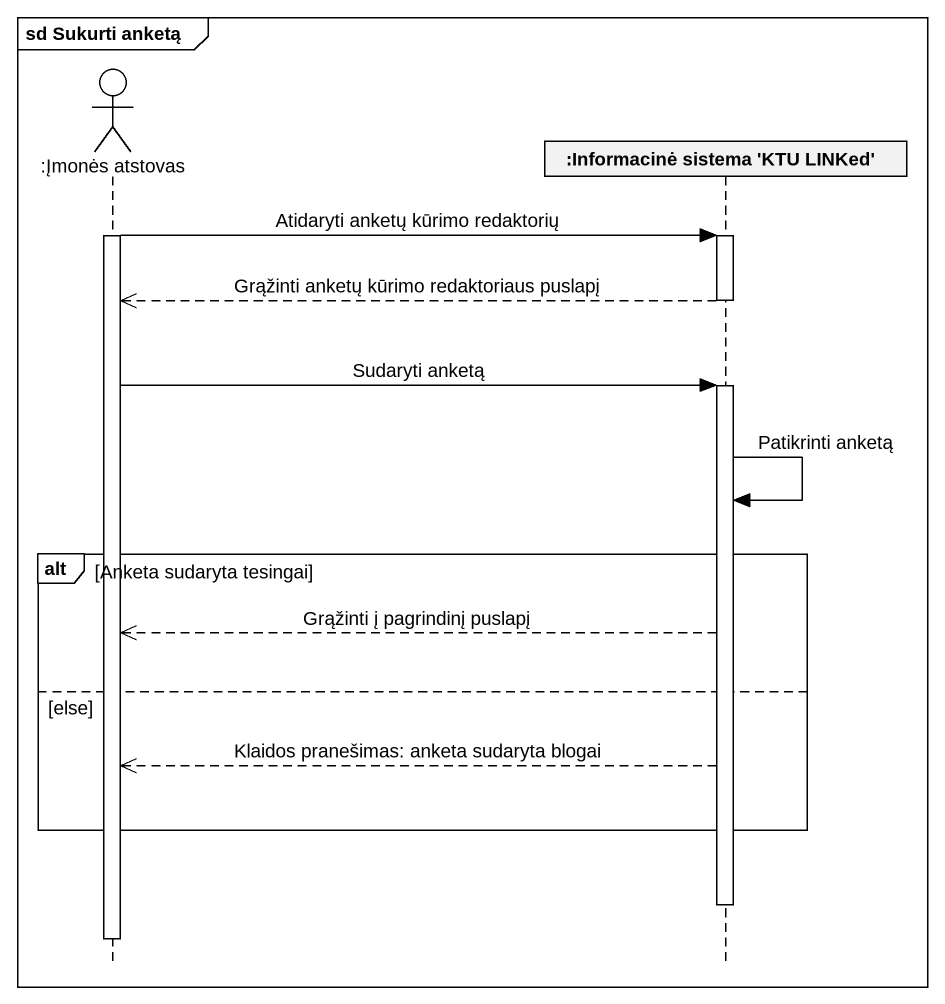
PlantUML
@startuml
mainframe sd Sukurti anketą
hide footbox
actor ":Įmonės atstovas" as Įmonės_atstovas
participant ":Informacinė sistema 'KTU LINKed'" as Informacinė_sistema_KTU

activate Įmonės_atstovas
Įmonės_atstovas -> Informacinė_sistema_KTU : Atidaryti anketų kūrimo redaktorių
activate Informacinė_sistema_KTU
Informacinė_sistema_KTU -->> Įmonės_atstovas : Grąžinti anketų kūrimo redaktoriaus puslapį
deactivate Informacinė_sistema_KTU
Įmonės_atstovas -> Informacinė_sistema_KTU : Sudaryti anketą
activate Informacinė_sistema_KTU
Informacinė_sistema_KTU -> Informacinė_sistema_KTU : Patikrinti anketą
alt Anketa sudaryta tesingai
  Informacinė_sistema_KTU -->> Įmonės_atstovas : Grąžinti į pagrindinį puslapį
else else
  Informacinė_sistema_KTU -->> Įmonės_atstovas : Klaidos pranešimas: anketa sudaryta blogai
end
deactivate Informacinė_sistema_KTU
deactivate Įmonės_atstovas
@enduml
